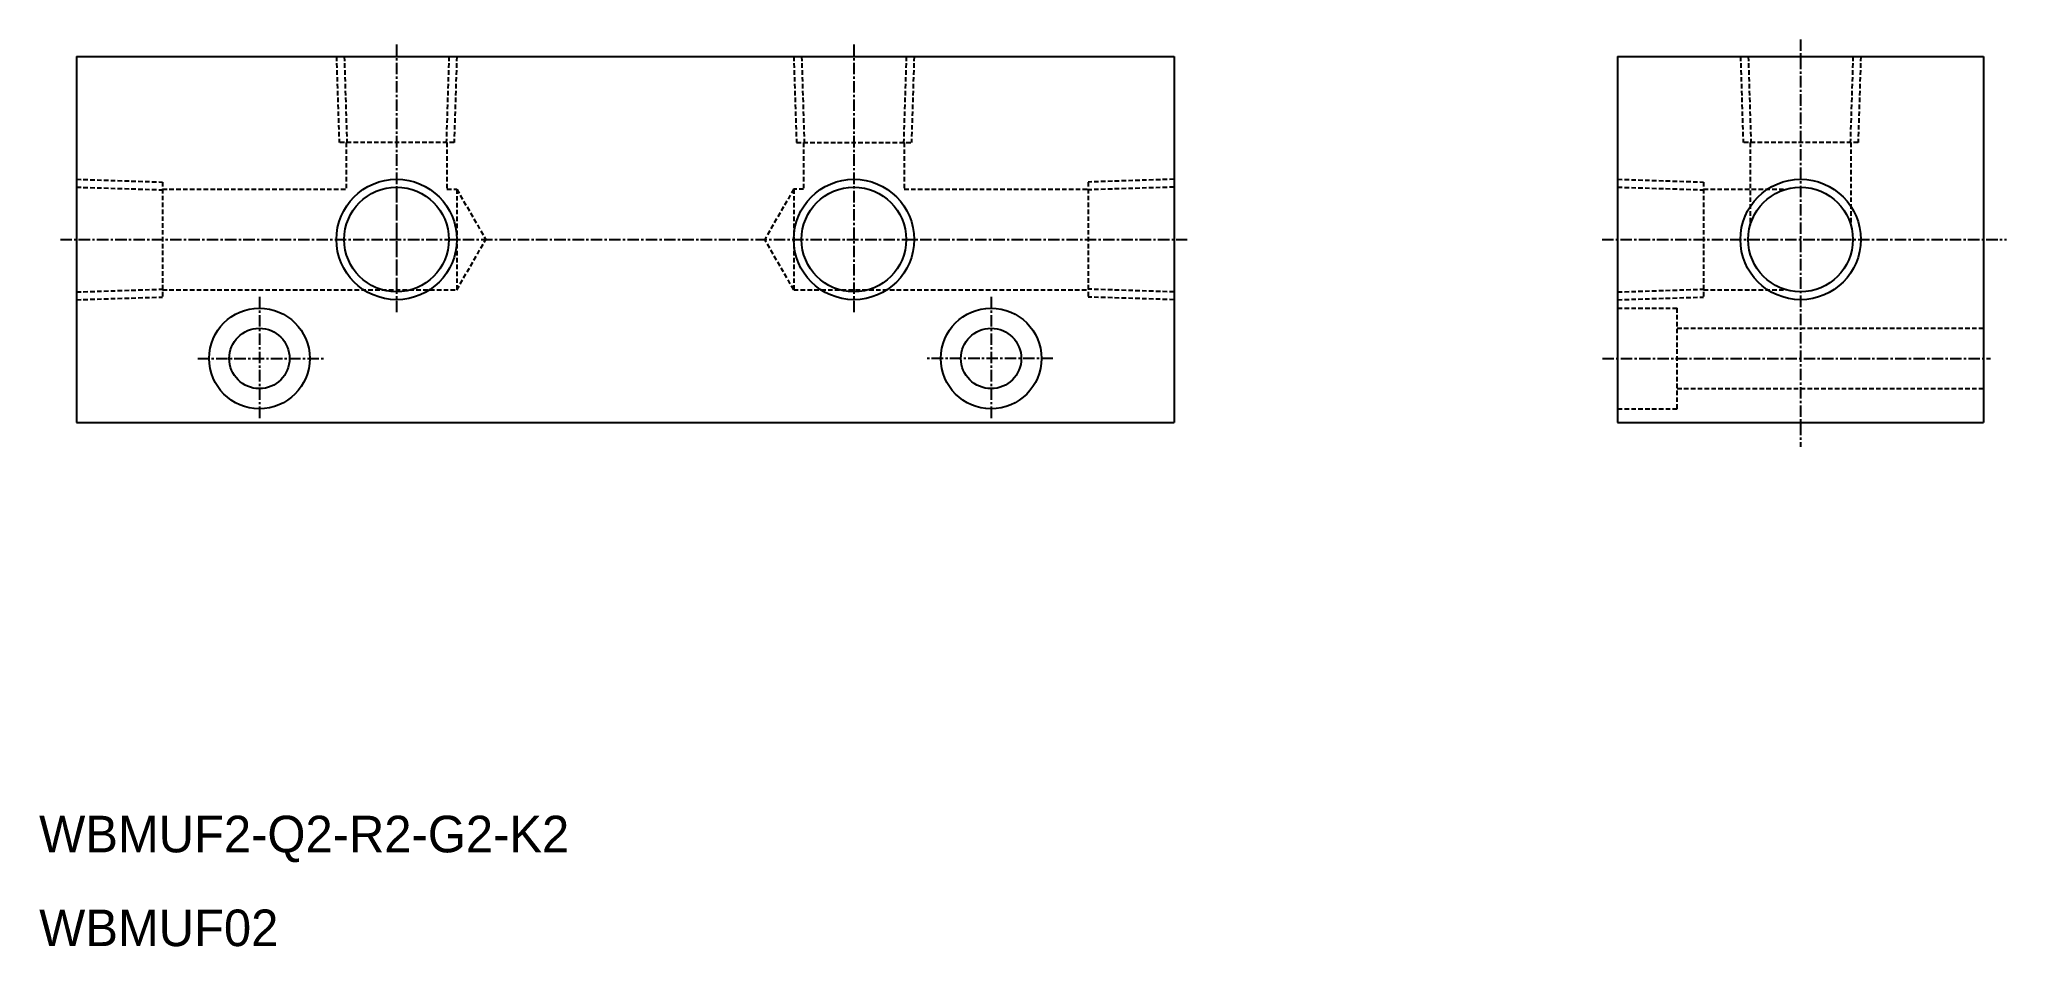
# Model space of a CAD drawing. Extents: x 864 to 1079, y 334 to 433.
import ezdxf

# ---------------------------------------------------------------- set-up
doc = ezdxf.new("R2010")
doc.units = 0
doc.linetypes.add('CENTER', pattern=[2, 1.25, -0.25, 0.25, -0.25])
doc.linetypes.add('DASHED', pattern=[0.75, 0.5, -0.25])
doc.layers.get('0').update_dxf_attribs({"linetype": 'CONTINUOUS'})
doc.layers.add('CENTER', color=1, linetype='CENTER')

msp = doc.modelspace()

# ---------------------------------------------------------------- linework, layer by layer
at = {"color": 7, "linetype": 'CONTINUOUS'}
for p, q in [((867.92, 431.37), (987.92, 431.37)), ((867.92, 431.37), (867.92, 391.37)), ((987.92, 431.37), (987.92, 391.37)), ((1036.42, 431.37), (1076.42, 431.37)), ((1036.42, 431.37), (1036.42, 391.37)), ((1076.42, 431.37), (1076.42, 391.37)), ((867.92, 391.37), (987.92, 391.37)), ((1036.42, 391.37), (1076.42, 391.37))]:
    msp.add_line(p, q, dxfattribs=at)
at = {"color": 3, "linetype": 'DASHED'}
for p, q in [((896.34, 431.37), (896.64, 421.97)), ((897.2, 431.37), (897.49, 421.97)), ((908.64, 431.37), (908.35, 421.97)), ((909.5, 431.37), (909.21, 421.97)), ((946.34, 431.37), (946.64, 421.97)), ((947.2, 431.37), (947.49, 421.97)), ((958.64, 431.37), (958.35, 421.97)), ((959.5, 431.37), (959.21, 421.97)), ((1049.85, 431.37), (1050.14, 421.97)), ((1050.7, 431.37), (1050.99, 421.97)), ((1062.15, 431.37), (1061.85, 421.97)), ((1063, 431.37), (1062.71, 421.97)), ((909.21, 421.97), (896.64, 421.97)), ((897.42, 421.97), (897.42, 416.87)), ((908.42, 421.97), (908.42, 416.87)), ((946.64, 421.97), (959.21, 421.97)), ((947.42, 421.97), (947.42, 416.87)), ((958.42, 421.97), (958.42, 416.87)), ((1062.71, 421.97), (1050.14, 421.97)), ((1050.92, 421.97), (1050.92, 412.95)), ((1061.92, 421.97), (1061.92, 412.95)), ((867.92, 417.95), (877.32, 417.65)), ((877.32, 417.65), (877.32, 405.08)), ((987.92, 417.95), (978.52, 417.65)), ((978.52, 417.65), (978.52, 405.08)), ((1036.42, 417.95), (1045.82, 417.65)), ((1045.82, 417.65), (1045.82, 405.08)), ((867.92, 417.09), (877.32, 416.8)), ((877.32, 416.87), (897.42, 416.87)), ((908.42, 416.87), (909.5, 416.87)), ((909.5, 416.87), (912.68, 411.37)), ((909.5, 416.87), (909.5, 405.87)), ((946.34, 416.87), (943.17, 411.37)), ((946.34, 416.87), (946.34, 405.87)), ((947.42, 416.87), (946.34, 416.87)), ((958.42, 416.87), (978.52, 416.87)), ((987.92, 417.09), (978.52, 416.8)), ((1036.42, 417.09), (1045.82, 416.8)), ((1045.82, 416.87), (1054.84, 416.87)), ((909.5, 405.87), (912.68, 411.37)), ((946.34, 405.87), (943.17, 411.37)), ((867.92, 405.64), (877.32, 405.94)), ((867.92, 404.79), (877.32, 405.08)), ((877.32, 405.87), (909.5, 405.87)), ((946.34, 405.87), (978.52, 405.87)), ((987.92, 405.64), (978.52, 405.94)), ((987.92, 404.79), (978.52, 405.08)), ((1036.42, 405.64), (1045.82, 405.94)), ((1036.42, 404.79), (1045.82, 405.08)), ((1045.82, 405.87), (1054.84, 405.87)), ((1036.42, 403.87), (1042.92, 403.87)), ((1042.92, 392.87), (1042.92, 403.87)), ((1042.92, 401.67), (1076.42, 401.67)), ((1042.92, 395.07), (1076.42, 395.07)), ((1036.42, 392.87), (1042.92, 392.87))]:
    msp.add_line(p, q, dxfattribs=at)
at = {"color": 3, "linetype": 'CONTINUOUS'}
for centre in [(902.92, 411.37), (952.92, 411.37), (1056.42, 411.37)]:
    msp.add_circle(centre, 6.58, dxfattribs=at)
at = {"color": 7, "linetype": 'CONTINUOUS'}
for centre, radius in [((902.92, 411.37), 5.72), ((952.92, 411.37), 5.72), ((1056.42, 411.37), 5.72), ((887.92, 398.37), 5.5), ((967.92, 398.37), 5.5), ((887.92, 398.37), 3.3), ((967.92, 398.37), 3.3)]:
    msp.add_circle(centre, radius, dxfattribs=at)
at = {"layer": 'CENTER', "color": 1, "linetype": 'CENTER'}
for p, q in [((902.92, 432.68), (902.92, 403.37)), ((952.92, 432.68), (952.92, 403.37)), ((1056.42, 433.24), (1056.42, 388.7)), ((902.92, 417.19), (902.92, 404.97)), ((866.16, 411.37), (989.35, 411.37)), ((1034.72, 411.37), (1078.95, 411.37)), ((887.92, 405.11), (887.92, 391.73)), ((967.92, 405.11), (967.92, 391.73)), ((881.18, 398.37), (894.96, 398.37)), ((974.67, 398.37), (960.88, 398.37)), ((1034.76, 398.37), (1077.18, 398.37))]:
    msp.add_line(p, q, dxfattribs=at)

# ---------------------------------------------------------------- texts
at = {"color": 7, "linetype": 'CONTINUOUS'}
for s, p in [('WBMUF2-Q2-R2-G2-K2', (863.84, 344.4)), ('WBMUF02', (863.84, 334.15))]:
    msp.add_text(s, height=4, dxfattribs=at).set_placement(p)

doc.saveas('drawing.dxf')
